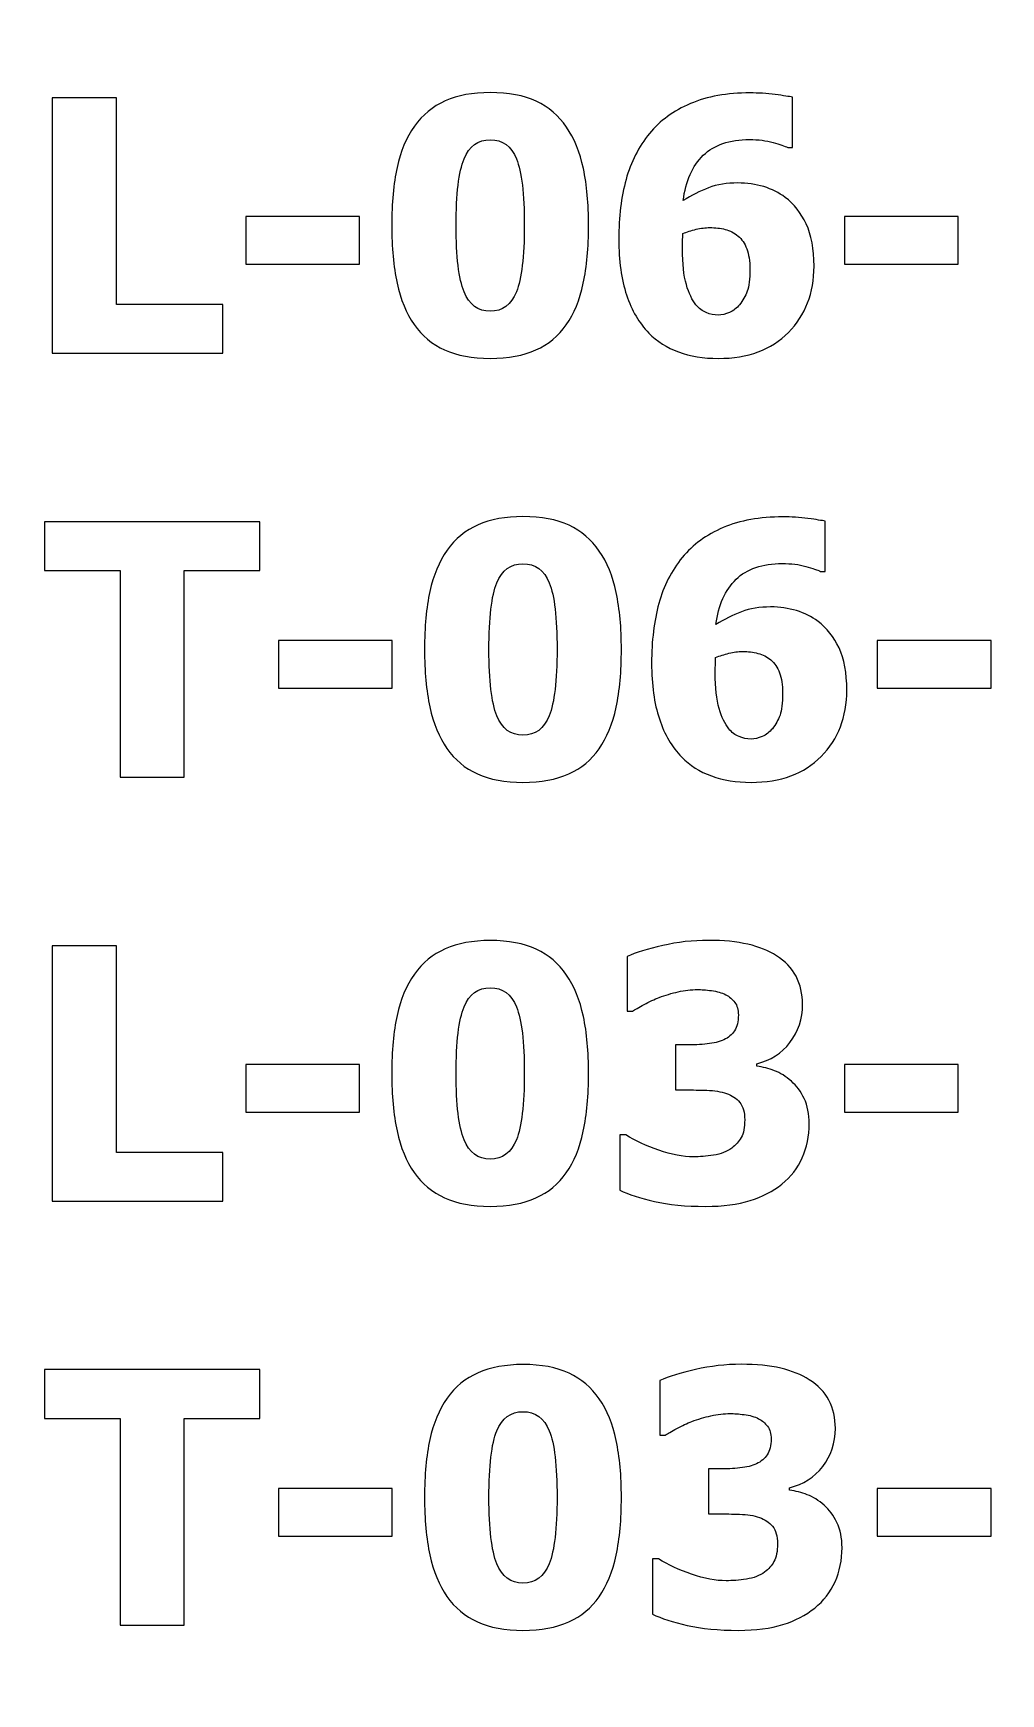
# Model space of a CAD drawing. Header units: centimetres. Extents: x -14.3 to 14.3, y -10 to 9.9.
# Drawn here: x -13.683 to -12.906, y -7.571 to -6.237 of the extents above; entities that cross this region are included whole.
import ezdxf

# ---------------------------------------------------------------- set-up
doc = ezdxf.new("R2010")
doc.units = ezdxf.units.CM
doc.header["$MEASUREMENT"] = 0
doc.layers.add('Layer 1', color=7, linetype='Continuous')

msp = doc.modelspace()

# ---------------------------------------------------------------- linework, layer by layer
at = {"layer": 'Layer 1', "color": 250, "lineweight": 70}
for points in [[(-14.3, -9), (-14.3, -9), (-14.3, 8.9), (-14.3, 8.9), (-14.3, 8.9), (-14.3, 9.45219), (-13.85219, 9.9), (-13.3, 9.9), (-13.3, 9.9), (-13.3, 9.9), (13.3, 9.9), (13.3, 9.9), (13.3, 9.9), (13.85219, 9.9), (14.3, 9.45219), (14.3, 8.9), (14.3, 8.9), (14.3, 8.9), (14.3, -9), (14.3, -9), (14.3, -9), (14.3, -9.55219), (13.85219, -10), (13.3, -10), (13.3, -10), (13.3, -10), (-13.3, -10), (-13.3, -10), (-13.3, -10), (-13.85219, -10), (-14.3, -9.55219), (-14.3, -9)], [(-4.3, -10), (-4.3, -10), (-4.3, -6), (-4.3, -6), (-4.3, -6), (-4.3, -5.44781), (-4.74781, -5), (-5.3, -5), (-5.3, -5), (-5.3, -5), (-14.3, -5), (-14.3, -5), (-14.3, -5), (-14.3, -5), (-14.3, -6), (-14.3, -6), (-14.3, -6), (-14.3, -6), (-14.3, -9), (-14.3, -9), (-14.3, -9), (-14.3, -9.55219), (-13.85219, -10), (-13.3, -10), (-13.3, -10), (-13.3, -10), (-5.3, -10), (-5.3, -10), (-5.3, -10), (-5.3, -10), (-4.3, -10), (-4.3, -10)]]:
    msp.add_open_spline(points, degree=3, knots=[0, 0, 0, 0, 0.125, 0.125, 0.125, 0.125, 0.25, 0.25, 0.25, 0.25, 0.375, 0.375, 0.375, 0.375, 0.5, 0.5, 0.5, 0.5, 0.625, 0.625, 0.625, 0.625, 0.75, 0.75, 0.75, 0.75, 0.875, 0.875, 0.875, 0.875, 1, 1, 1, 1], dxfattribs=at)
at = {"layer": 'Layer 1', "color": 250}
for points, knots in [([(-13.53086, -6.49413), (-13.53086, -6.49413), (-13.66788, -6.49413), (-13.66788, -6.49413), (-13.66788, -6.49413), (-13.66788, -6.49413), (-13.66788, -6.28896), (-13.66788, -6.28896), (-13.66788, -6.28896), (-13.66788, -6.28896), (-13.61632, -6.28896), (-13.61632, -6.28896), (-13.61632, -6.28896), (-13.61632, -6.28896), (-13.61632, -6.455), (-13.61632, -6.455), (-13.61632, -6.455), (-13.61632, -6.455), (-13.53086, -6.455), (-13.53086, -6.455), (-13.53086, -6.455), (-13.53086, -6.455), (-13.53086, -6.49413), (-13.53086, -6.49413)], [0, 0, 0, 0, 0.1666667, 0.1666667, 0.1666667, 0.1666667, 0.3333333, 0.3333333, 0.3333333, 0.3333333, 0.5, 0.5, 0.5, 0.5, 0.6666667, 0.6666667, 0.6666667, 0.6666667, 0.8333333, 0.8333333, 0.8333333, 0.8333333, 1, 1, 1, 1]), ([(-13.23698, -6.3915), (-13.23698, -6.40923), (-13.23839, -6.42475), (-13.24126, -6.43806), (-13.24126, -6.43806), (-13.24408, -6.45137), (-13.24865, -6.46247), (-13.2549, -6.47141), (-13.2549, -6.47141), (-13.26111, -6.4803), (-13.26925, -6.48703), (-13.27927, -6.49159), (-13.27927, -6.49159), (-13.28929, -6.49615), (-13.30156, -6.49841), (-13.31605, -6.49841), (-13.31605, -6.49841), (-13.33049, -6.49841), (-13.34267, -6.49615), (-13.35269, -6.49159), (-13.35269, -6.49159), (-13.36271, -6.48703), (-13.37089, -6.48021), (-13.3772, -6.47113), (-13.3772, -6.47113), (-13.38345, -6.46215), (-13.38802, -6.45104), (-13.39084, -6.43783), (-13.39084, -6.43783), (-13.39371, -6.42466), (-13.39512, -6.40923), (-13.39512, -6.39159), (-13.39512, -6.39159), (-13.39512, -6.37343), (-13.39371, -6.35791), (-13.39093, -6.34502), (-13.39093, -6.34502), (-13.38811, -6.33218), (-13.38345, -6.32108), (-13.37692, -6.31182), (-13.37692, -6.31182), (-13.37052, -6.30274), (-13.36224, -6.29596), (-13.35213, -6.2915), (-13.35213, -6.2915), (-13.34206, -6.28703), (-13.33002, -6.28482), (-13.31605, -6.28482), (-13.31605, -6.28482), (-13.30128, -6.28482), (-13.28896, -6.28712), (-13.27908, -6.29178), (-13.27908, -6.29178), (-13.2692, -6.29643), (-13.26106, -6.30335), (-13.25476, -6.31252), (-13.25476, -6.31252), (-13.24851, -6.32151), (-13.24399, -6.33265), (-13.24117, -6.34587), (-13.24117, -6.34587), (-13.23839, -6.35909), (-13.23698, -6.37428), (-13.23698, -6.3915)], [0, 0, 0, 0, 0.0625, 0.0625, 0.0625, 0.0625, 0.125, 0.125, 0.125, 0.125, 0.1875, 0.1875, 0.1875, 0.1875, 0.25, 0.25, 0.25, 0.25, 0.3125, 0.3125, 0.3125, 0.3125, 0.375, 0.375, 0.375, 0.375, 0.4375, 0.4375, 0.4375, 0.4375, 0.5, 0.5, 0.5, 0.5, 0.5625, 0.5625, 0.5625, 0.5625, 0.625, 0.625, 0.625, 0.625, 0.6875, 0.6875, 0.6875, 0.6875, 0.75, 0.75, 0.75, 0.75, 0.8125, 0.8125, 0.8125, 0.8125, 0.875, 0.875, 0.875, 0.875, 0.9375, 0.9375, 0.9375, 0.9375, 1, 1, 1, 1]), ([(-13.05589, -6.42428), (-13.05589, -6.44587), (-13.06276, -6.4636), (-13.07645, -6.47753), (-13.07645, -6.47753), (-13.09013, -6.49145), (-13.1089, -6.49841), (-13.1328, -6.49841), (-13.1328, -6.49841), (-13.14474, -6.49841), (-13.15537, -6.49667), (-13.16473, -6.49324), (-13.16473, -6.49324), (-13.17414, -6.4898), (-13.18209, -6.48472), (-13.18858, -6.478), (-13.18858, -6.478), (-13.19639, -6.47009), (-13.20236, -6.45993), (-13.2065, -6.44742), (-13.2065, -6.44742), (-13.21064, -6.43491), (-13.21271, -6.42), (-13.21271, -6.40264), (-13.21271, -6.40264), (-13.21271, -6.38463), (-13.21078, -6.36864), (-13.20692, -6.35467), (-13.20692, -6.35467), (-13.20307, -6.34074), (-13.19677, -6.32837), (-13.18806, -6.3176), (-13.18806, -6.3176), (-13.17969, -6.30744), (-13.16873, -6.29945), (-13.15523, -6.29371), (-13.15523, -6.29371), (-13.14173, -6.28797), (-13.12574, -6.2851), (-13.1073, -6.2851), (-13.1073, -6.2851), (-13.10058, -6.2851), (-13.09385, -6.28552), (-13.08708, -6.28642), (-13.08708, -6.28642), (-13.08035, -6.28726), (-13.07574, -6.28802), (-13.07325, -6.28853), (-13.07325, -6.28853), (-13.07325, -6.28853), (-13.07325, -6.32894), (-13.07325, -6.32894), (-13.07325, -6.32894), (-13.07325, -6.32894), (-13.07696, -6.32894), (-13.07696, -6.32894), (-13.07696, -6.32894), (-13.07936, -6.32776), (-13.08331, -6.3264), (-13.08882, -6.32485), (-13.08882, -6.32485), (-13.09432, -6.32334), (-13.10062, -6.32259), (-13.10768, -6.32259), (-13.10768, -6.32259), (-13.12376, -6.32259), (-13.13618, -6.32682), (-13.14488, -6.33524), (-13.14488, -6.33524), (-13.15363, -6.34371), (-13.15899, -6.35584), (-13.16102, -6.37165), (-13.16102, -6.37165), (-13.15434, -6.36732), (-13.14752, -6.36389), (-13.14056, -6.3613), (-13.14056, -6.3613), (-13.13364, -6.35871), (-13.12579, -6.35744), (-13.11708, -6.35744), (-13.11708, -6.35744), (-13.1097, -6.35744), (-13.10283, -6.35843), (-13.09634, -6.3604), (-13.09634, -6.3604), (-13.08985, -6.36238), (-13.08411, -6.36525), (-13.07903, -6.36901), (-13.07903, -6.36901), (-13.07198, -6.37442), (-13.06633, -6.38157), (-13.06215, -6.39037), (-13.06215, -6.39037), (-13.05796, -6.39921), (-13.05589, -6.4105), (-13.05589, -6.42428)], [0, 0, 0, 0, 0.0416667, 0.0416667, 0.0416667, 0.0416667, 0.0833333, 0.0833333, 0.0833333, 0.0833333, 0.125, 0.125, 0.125, 0.125, 0.1666667, 0.1666667, 0.1666667, 0.1666667, 0.2083333, 0.2083333, 0.2083333, 0.2083333, 0.25, 0.25, 0.25, 0.25, 0.2916667, 0.2916667, 0.2916667, 0.2916667, 0.3333333, 0.3333333, 0.3333333, 0.3333333, 0.375, 0.375, 0.375, 0.375, 0.4166667, 0.4166667, 0.4166667, 0.4166667, 0.4583333, 0.4583333, 0.4583333, 0.4583333, 0.5, 0.5, 0.5, 0.5, 0.5416667, 0.5416667, 0.5416667, 0.5416667, 0.5833333, 0.5833333, 0.5833333, 0.5833333, 0.625, 0.625, 0.625, 0.625, 0.6666667, 0.6666667, 0.6666667, 0.6666667, 0.7083333, 0.7083333, 0.7083333, 0.7083333, 0.75, 0.75, 0.75, 0.75, 0.7916667, 0.7916667, 0.7916667, 0.7916667, 0.8333333, 0.8333333, 0.8333333, 0.8333333, 0.875, 0.875, 0.875, 0.875, 0.9166667, 0.9166667, 0.9166667, 0.9166667, 0.9583333, 0.9583333, 0.9583333, 0.9583333, 1, 1, 1, 1]), ([(-13.28867, -6.3915), (-13.28867, -6.36614), (-13.29074, -6.34832), (-13.29493, -6.33811), (-13.29493, -6.33811), (-13.29912, -6.32786), (-13.30613, -6.32273), (-13.31605, -6.32273), (-13.31605, -6.32273), (-13.32588, -6.32273), (-13.33289, -6.32786), (-13.33708, -6.33811), (-13.33708, -6.33811), (-13.34131, -6.34832), (-13.34343, -6.36624), (-13.34343, -6.39173), (-13.34343, -6.39173), (-13.34343, -6.41675), (-13.34131, -6.43444), (-13.33708, -6.44488), (-13.33708, -6.44488), (-13.33289, -6.45528), (-13.32588, -6.4605), (-13.31605, -6.4605), (-13.31605, -6.4605), (-13.30622, -6.4605), (-13.29921, -6.45528), (-13.29502, -6.44488), (-13.29502, -6.44488), (-13.29079, -6.43444), (-13.28867, -6.41666), (-13.28867, -6.3915)], [0, 0, 0, 0, 0.125, 0.125, 0.125, 0.125, 0.25, 0.25, 0.25, 0.25, 0.375, 0.375, 0.375, 0.375, 0.5, 0.5, 0.5, 0.5, 0.625, 0.625, 0.625, 0.625, 0.75, 0.75, 0.75, 0.75, 0.875, 0.875, 0.875, 0.875, 1, 1, 1, 1]), ([(-13.42108, -6.42273), (-13.42108, -6.42273), (-13.51242, -6.42273), (-13.51242, -6.42273), (-13.51242, -6.42273), (-13.51242, -6.42273), (-13.51242, -6.38444), (-13.51242, -6.38444), (-13.51242, -6.38444), (-13.51242, -6.38444), (-13.42108, -6.38444), (-13.42108, -6.38444), (-13.42108, -6.38444), (-13.42108, -6.38444), (-13.42108, -6.42273), (-13.42108, -6.42273)], [0, 0, 0, 0, 0.25, 0.25, 0.25, 0.25, 0.5, 0.5, 0.5, 0.5, 0.75, 0.75, 0.75, 0.75, 1, 1, 1, 1]), ([(-12.94004, -6.42273), (-12.94004, -6.42273), (-13.03138, -6.42273), (-13.03138, -6.42273), (-13.03138, -6.42273), (-13.03138, -6.42273), (-13.03138, -6.38444), (-13.03138, -6.38444), (-13.03138, -6.38444), (-13.03138, -6.38444), (-12.94004, -6.38444), (-12.94004, -6.38444), (-12.94004, -6.38444), (-12.94004, -6.38444), (-12.94004, -6.42273), (-12.94004, -6.42273)], [0, 0, 0, 0, 0.25, 0.25, 0.25, 0.25, 0.5, 0.5, 0.5, 0.5, 0.75, 0.75, 0.75, 0.75, 1, 1, 1, 1]), ([(-13.11572, -6.45528), (-13.11304, -6.45199), (-13.11102, -6.44836), (-13.10956, -6.44446), (-13.10956, -6.44446), (-13.10815, -6.44056), (-13.10744, -6.43468), (-13.10744, -6.42677), (-13.10744, -6.42677), (-13.10744, -6.42014), (-13.10829, -6.41469), (-13.10994, -6.41036), (-13.10994, -6.41036), (-13.11158, -6.40603), (-13.11393, -6.4026), (-13.11694, -6.40006), (-13.11694, -6.40006), (-13.12, -6.39747), (-13.12343, -6.39568), (-13.12729, -6.39474), (-13.12729, -6.39474), (-13.13115, -6.39375), (-13.13524, -6.39328), (-13.13952, -6.39328), (-13.13952, -6.39328), (-13.14314, -6.39328), (-13.14681, -6.39375), (-13.15062, -6.39465), (-13.15062, -6.39465), (-13.15443, -6.39559), (-13.15801, -6.39672), (-13.1613, -6.39813), (-13.1613, -6.39813), (-13.1613, -6.39902), (-13.16135, -6.40053), (-13.16144, -6.40264), (-13.16144, -6.40264), (-13.16153, -6.40476), (-13.16158, -6.40744), (-13.16158, -6.41064), (-13.16158, -6.41064), (-13.16158, -6.4224), (-13.16055, -6.43185), (-13.15848, -6.43905), (-13.15848, -6.43905), (-13.15641, -6.4462), (-13.15382, -6.45161), (-13.15072, -6.45528), (-13.15072, -6.45528), (-13.14832, -6.45824), (-13.14559, -6.46036), (-13.14248, -6.46163), (-13.14248, -6.46163), (-13.13943, -6.4629), (-13.13618, -6.46356), (-13.1328, -6.46356), (-13.1328, -6.46356), (-13.13002, -6.46356), (-13.12706, -6.46285), (-13.12386, -6.46149), (-13.12386, -6.46149), (-13.12061, -6.46012), (-13.11793, -6.45805), (-13.11572, -6.45528)], [0, 0, 0, 0, 0.0625, 0.0625, 0.0625, 0.0625, 0.125, 0.125, 0.125, 0.125, 0.1875, 0.1875, 0.1875, 0.1875, 0.25, 0.25, 0.25, 0.25, 0.3125, 0.3125, 0.3125, 0.3125, 0.375, 0.375, 0.375, 0.375, 0.4375, 0.4375, 0.4375, 0.4375, 0.5, 0.5, 0.5, 0.5, 0.5625, 0.5625, 0.5625, 0.5625, 0.625, 0.625, 0.625, 0.625, 0.6875, 0.6875, 0.6875, 0.6875, 0.75, 0.75, 0.75, 0.75, 0.8125, 0.8125, 0.8125, 0.8125, 0.875, 0.875, 0.875, 0.875, 0.9375, 0.9375, 0.9375, 0.9375, 1, 1, 1, 1]), ([(-13.61341, -6.83477), (-13.61341, -6.83477), (-13.61341, -6.66873), (-13.61341, -6.66873), (-13.61341, -6.66873), (-13.61341, -6.66873), (-13.67404, -6.66873), (-13.67404, -6.66873), (-13.67404, -6.66873), (-13.67404, -6.66873), (-13.67404, -6.6296), (-13.67404, -6.6296), (-13.67404, -6.6296), (-13.67404, -6.6296), (-13.50123, -6.6296), (-13.50123, -6.6296), (-13.50123, -6.6296), (-13.50123, -6.6296), (-13.50123, -6.66873), (-13.50123, -6.66873), (-13.50123, -6.66873), (-13.50123, -6.66873), (-13.56186, -6.66873), (-13.56186, -6.66873), (-13.56186, -6.66873), (-13.56186, -6.66873), (-13.56186, -6.83477), (-13.56186, -6.83477), (-13.56186, -6.83477), (-13.56186, -6.83477), (-13.61341, -6.83477), (-13.61341, -6.83477)], [0, 0, 0, 0, 0.125, 0.125, 0.125, 0.125, 0.25, 0.25, 0.25, 0.25, 0.375, 0.375, 0.375, 0.375, 0.5, 0.5, 0.5, 0.5, 0.625, 0.625, 0.625, 0.625, 0.75, 0.75, 0.75, 0.75, 0.875, 0.875, 0.875, 0.875, 1, 1, 1, 1]), ([(-13.21064, -6.73214), (-13.21064, -6.74987), (-13.21205, -6.76539), (-13.21492, -6.7787), (-13.21492, -6.7787), (-13.21774, -6.79201), (-13.22231, -6.80311), (-13.22856, -6.81205), (-13.22856, -6.81205), (-13.23477, -6.82094), (-13.24291, -6.82767), (-13.25293, -6.83223), (-13.25293, -6.83223), (-13.26295, -6.83679), (-13.27522, -6.83905), (-13.28971, -6.83905), (-13.28971, -6.83905), (-13.30415, -6.83905), (-13.31633, -6.83679), (-13.32635, -6.83223), (-13.32635, -6.83223), (-13.33637, -6.82767), (-13.34455, -6.82085), (-13.35086, -6.81177), (-13.35086, -6.81177), (-13.35711, -6.80279), (-13.36168, -6.79168), (-13.3645, -6.77847), (-13.3645, -6.77847), (-13.36737, -6.7653), (-13.36878, -6.74987), (-13.36878, -6.73223), (-13.36878, -6.73223), (-13.36878, -6.71407), (-13.36737, -6.69855), (-13.36459, -6.68566), (-13.36459, -6.68566), (-13.36177, -6.67282), (-13.35711, -6.66172), (-13.35058, -6.65246), (-13.35058, -6.65246), (-13.34418, -6.64338), (-13.3359, -6.6366), (-13.32579, -6.63214), (-13.32579, -6.63214), (-13.31572, -6.62767), (-13.30368, -6.62546), (-13.28971, -6.62546), (-13.28971, -6.62546), (-13.27494, -6.62546), (-13.26262, -6.62776), (-13.25274, -6.63242), (-13.25274, -6.63242), (-13.24286, -6.63707), (-13.23472, -6.64399), (-13.22842, -6.65316), (-13.22842, -6.65316), (-13.22217, -6.66215), (-13.21765, -6.67329), (-13.21483, -6.68651), (-13.21483, -6.68651), (-13.21205, -6.69973), (-13.21064, -6.71492), (-13.21064, -6.73214)], [0, 0, 0, 0, 0.0625, 0.0625, 0.0625, 0.0625, 0.125, 0.125, 0.125, 0.125, 0.1875, 0.1875, 0.1875, 0.1875, 0.25, 0.25, 0.25, 0.25, 0.3125, 0.3125, 0.3125, 0.3125, 0.375, 0.375, 0.375, 0.375, 0.4375, 0.4375, 0.4375, 0.4375, 0.5, 0.5, 0.5, 0.5, 0.5625, 0.5625, 0.5625, 0.5625, 0.625, 0.625, 0.625, 0.625, 0.6875, 0.6875, 0.6875, 0.6875, 0.75, 0.75, 0.75, 0.75, 0.8125, 0.8125, 0.8125, 0.8125, 0.875, 0.875, 0.875, 0.875, 0.9375, 0.9375, 0.9375, 0.9375, 1, 1, 1, 1]), ([(-13.02955, -6.76492), (-13.02955, -6.78651), (-13.03642, -6.80424), (-13.05011, -6.81817), (-13.05011, -6.81817), (-13.06379, -6.83209), (-13.08256, -6.83905), (-13.10646, -6.83905), (-13.10646, -6.83905), (-13.1184, -6.83905), (-13.12903, -6.83731), (-13.13839, -6.83388), (-13.13839, -6.83388), (-13.1478, -6.83044), (-13.15575, -6.82536), (-13.16224, -6.81864), (-13.16224, -6.81864), (-13.17005, -6.81073), (-13.17602, -6.80057), (-13.18016, -6.78806), (-13.18016, -6.78806), (-13.1843, -6.77555), (-13.18637, -6.76064), (-13.18637, -6.74328), (-13.18637, -6.74328), (-13.18637, -6.72527), (-13.18444, -6.70928), (-13.18058, -6.69531), (-13.18058, -6.69531), (-13.17673, -6.68138), (-13.17043, -6.66901), (-13.16172, -6.65824), (-13.16172, -6.65824), (-13.15335, -6.64808), (-13.14239, -6.64009), (-13.12889, -6.63435), (-13.12889, -6.63435), (-13.11539, -6.62861), (-13.0994, -6.62574), (-13.08096, -6.62574), (-13.08096, -6.62574), (-13.07424, -6.62574), (-13.06751, -6.62616), (-13.06074, -6.62706), (-13.06074, -6.62706), (-13.05401, -6.6279), (-13.0494, -6.62866), (-13.04691, -6.62917), (-13.04691, -6.62917), (-13.04691, -6.62917), (-13.04691, -6.66958), (-13.04691, -6.66958), (-13.04691, -6.66958), (-13.04691, -6.66958), (-13.05062, -6.66958), (-13.05062, -6.66958), (-13.05062, -6.66958), (-13.05302, -6.6684), (-13.05697, -6.66704), (-13.06248, -6.66549), (-13.06248, -6.66549), (-13.06798, -6.66398), (-13.07428, -6.66323), (-13.08134, -6.66323), (-13.08134, -6.66323), (-13.09742, -6.66323), (-13.10984, -6.66746), (-13.11854, -6.67588), (-13.11854, -6.67588), (-13.12729, -6.68435), (-13.13265, -6.69648), (-13.13468, -6.71229), (-13.13468, -6.71229), (-13.128, -6.70796), (-13.12118, -6.70453), (-13.11422, -6.70194), (-13.11422, -6.70194), (-13.1073, -6.69935), (-13.09945, -6.69808), (-13.09074, -6.69808), (-13.09074, -6.69808), (-13.08336, -6.69808), (-13.07649, -6.69907), (-13.07, -6.70104), (-13.07, -6.70104), (-13.06351, -6.70302), (-13.05777, -6.70589), (-13.05269, -6.70965), (-13.05269, -6.70965), (-13.04564, -6.71506), (-13.03999, -6.72221), (-13.03581, -6.73101), (-13.03581, -6.73101), (-13.03162, -6.73985), (-13.02955, -6.75114), (-13.02955, -6.76492)], [0, 0, 0, 0, 0.0416667, 0.0416667, 0.0416667, 0.0416667, 0.0833333, 0.0833333, 0.0833333, 0.0833333, 0.125, 0.125, 0.125, 0.125, 0.1666667, 0.1666667, 0.1666667, 0.1666667, 0.2083333, 0.2083333, 0.2083333, 0.2083333, 0.25, 0.25, 0.25, 0.25, 0.2916667, 0.2916667, 0.2916667, 0.2916667, 0.3333333, 0.3333333, 0.3333333, 0.3333333, 0.375, 0.375, 0.375, 0.375, 0.4166667, 0.4166667, 0.4166667, 0.4166667, 0.4583333, 0.4583333, 0.4583333, 0.4583333, 0.5, 0.5, 0.5, 0.5, 0.5416667, 0.5416667, 0.5416667, 0.5416667, 0.5833333, 0.5833333, 0.5833333, 0.5833333, 0.625, 0.625, 0.625, 0.625, 0.6666667, 0.6666667, 0.6666667, 0.6666667, 0.7083333, 0.7083333, 0.7083333, 0.7083333, 0.75, 0.75, 0.75, 0.75, 0.7916667, 0.7916667, 0.7916667, 0.7916667, 0.8333333, 0.8333333, 0.8333333, 0.8333333, 0.875, 0.875, 0.875, 0.875, 0.9166667, 0.9166667, 0.9166667, 0.9166667, 0.9583333, 0.9583333, 0.9583333, 0.9583333, 1, 1, 1, 1]), ([(-13.26233, -6.73214), (-13.26233, -6.70678), (-13.2644, -6.68896), (-13.26859, -6.67875), (-13.26859, -6.67875), (-13.27278, -6.6685), (-13.27979, -6.66337), (-13.28971, -6.66337), (-13.28971, -6.66337), (-13.29954, -6.66337), (-13.30655, -6.6685), (-13.31074, -6.67875), (-13.31074, -6.67875), (-13.31497, -6.68896), (-13.31709, -6.70688), (-13.31709, -6.73237), (-13.31709, -6.73237), (-13.31709, -6.75739), (-13.31497, -6.77508), (-13.31074, -6.78552), (-13.31074, -6.78552), (-13.30655, -6.79592), (-13.29954, -6.80114), (-13.28971, -6.80114), (-13.28971, -6.80114), (-13.27988, -6.80114), (-13.27287, -6.79592), (-13.26868, -6.78552), (-13.26868, -6.78552), (-13.26445, -6.77508), (-13.26233, -6.7573), (-13.26233, -6.73214)], [0, 0, 0, 0, 0.125, 0.125, 0.125, 0.125, 0.25, 0.25, 0.25, 0.25, 0.375, 0.375, 0.375, 0.375, 0.5, 0.5, 0.5, 0.5, 0.625, 0.625, 0.625, 0.625, 0.75, 0.75, 0.75, 0.75, 0.875, 0.875, 0.875, 0.875, 1, 1, 1, 1]), ([(-13.39474, -6.76337), (-13.39474, -6.76337), (-13.48608, -6.76337), (-13.48608, -6.76337), (-13.48608, -6.76337), (-13.48608, -6.76337), (-13.48608, -6.72508), (-13.48608, -6.72508), (-13.48608, -6.72508), (-13.48608, -6.72508), (-13.39474, -6.72508), (-13.39474, -6.72508), (-13.39474, -6.72508), (-13.39474, -6.72508), (-13.39474, -6.76337), (-13.39474, -6.76337)], [0, 0, 0, 0, 0.25, 0.25, 0.25, 0.25, 0.5, 0.5, 0.5, 0.5, 0.75, 0.75, 0.75, 0.75, 1, 1, 1, 1]), ([(-13.08938, -6.79592), (-13.0867, -6.79263), (-13.08468, -6.789), (-13.08322, -6.7851), (-13.08322, -6.7851), (-13.08181, -6.7812), (-13.0811, -6.77532), (-13.0811, -6.76741), (-13.0811, -6.76741), (-13.0811, -6.76078), (-13.08195, -6.75533), (-13.0836, -6.751), (-13.0836, -6.751), (-13.08524, -6.74667), (-13.08759, -6.74324), (-13.0906, -6.7407), (-13.0906, -6.7407), (-13.09366, -6.73811), (-13.09709, -6.73632), (-13.10095, -6.73538), (-13.10095, -6.73538), (-13.10481, -6.73439), (-13.1089, -6.73392), (-13.11318, -6.73392), (-13.11318, -6.73392), (-13.1168, -6.73392), (-13.12047, -6.73439), (-13.12428, -6.73529), (-13.12428, -6.73529), (-13.12809, -6.73623), (-13.13167, -6.73736), (-13.13496, -6.73877), (-13.13496, -6.73877), (-13.13496, -6.73966), (-13.13501, -6.74117), (-13.1351, -6.74328), (-13.1351, -6.74328), (-13.13519, -6.7454), (-13.13524, -6.74808), (-13.13524, -6.75128), (-13.13524, -6.75128), (-13.13524, -6.76304), (-13.13421, -6.77249), (-13.13214, -6.77969), (-13.13214, -6.77969), (-13.13007, -6.78684), (-13.12748, -6.79225), (-13.12438, -6.79592), (-13.12438, -6.79592), (-13.12198, -6.79888), (-13.11925, -6.801), (-13.11614, -6.80227), (-13.11614, -6.80227), (-13.11309, -6.80354), (-13.10984, -6.8042), (-13.10646, -6.8042), (-13.10646, -6.8042), (-13.10368, -6.8042), (-13.10072, -6.80349), (-13.09752, -6.80213), (-13.09752, -6.80213), (-13.09427, -6.80076), (-13.09159, -6.79869), (-13.08938, -6.79592)], [0, 0, 0, 0, 0.0625, 0.0625, 0.0625, 0.0625, 0.125, 0.125, 0.125, 0.125, 0.1875, 0.1875, 0.1875, 0.1875, 0.25, 0.25, 0.25, 0.25, 0.3125, 0.3125, 0.3125, 0.3125, 0.375, 0.375, 0.375, 0.375, 0.4375, 0.4375, 0.4375, 0.4375, 0.5, 0.5, 0.5, 0.5, 0.5625, 0.5625, 0.5625, 0.5625, 0.625, 0.625, 0.625, 0.625, 0.6875, 0.6875, 0.6875, 0.6875, 0.75, 0.75, 0.75, 0.75, 0.8125, 0.8125, 0.8125, 0.8125, 0.875, 0.875, 0.875, 0.875, 0.9375, 0.9375, 0.9375, 0.9375, 1, 1, 1, 1]), ([(-12.9137, -6.76337), (-12.9137, -6.76337), (-13.00504, -6.76337), (-13.00504, -6.76337), (-13.00504, -6.76337), (-13.00504, -6.76337), (-13.00504, -6.72508), (-13.00504, -6.72508), (-13.00504, -6.72508), (-13.00504, -6.72508), (-12.9137, -6.72508), (-12.9137, -6.72508), (-12.9137, -6.72508), (-12.9137, -6.72508), (-12.9137, -6.76337), (-12.9137, -6.76337)], [0, 0, 0, 0, 0.25, 0.25, 0.25, 0.25, 0.5, 0.5, 0.5, 0.5, 0.75, 0.75, 0.75, 0.75, 1, 1, 1, 1]), ([(-13.53086, -7.17541), (-13.53086, -7.17541), (-13.66788, -7.17541), (-13.66788, -7.17541), (-13.66788, -7.17541), (-13.66788, -7.17541), (-13.66788, -6.97024), (-13.66788, -6.97024), (-13.66788, -6.97024), (-13.66788, -6.97024), (-13.61632, -6.97024), (-13.61632, -6.97024), (-13.61632, -6.97024), (-13.61632, -6.97024), (-13.61632, -7.13628), (-13.61632, -7.13628), (-13.61632, -7.13628), (-13.61632, -7.13628), (-13.53086, -7.13628), (-13.53086, -7.13628), (-13.53086, -7.13628), (-13.53086, -7.13628), (-13.53086, -7.17541), (-13.53086, -7.17541)], [0, 0, 0, 0, 0.1666667, 0.1666667, 0.1666667, 0.1666667, 0.3333333, 0.3333333, 0.3333333, 0.3333333, 0.5, 0.5, 0.5, 0.5, 0.6666667, 0.6666667, 0.6666667, 0.6666667, 0.8333333, 0.8333333, 0.8333333, 0.8333333, 1, 1, 1, 1]), ([(-13.23698, -7.07278), (-13.23698, -7.09051), (-13.23839, -7.10603), (-13.24126, -7.11934), (-13.24126, -7.11934), (-13.24408, -7.13265), (-13.24865, -7.14375), (-13.2549, -7.15269), (-13.2549, -7.15269), (-13.26111, -7.16158), (-13.26925, -7.16831), (-13.27927, -7.17287), (-13.27927, -7.17287), (-13.28929, -7.17743), (-13.30156, -7.17969), (-13.31605, -7.17969), (-13.31605, -7.17969), (-13.33049, -7.17969), (-13.34267, -7.17743), (-13.35269, -7.17287), (-13.35269, -7.17287), (-13.36271, -7.16831), (-13.37089, -7.16149), (-13.3772, -7.15241), (-13.3772, -7.15241), (-13.38345, -7.14343), (-13.38802, -7.13232), (-13.39084, -7.11911), (-13.39084, -7.11911), (-13.39371, -7.10594), (-13.39512, -7.09051), (-13.39512, -7.07287), (-13.39512, -7.07287), (-13.39512, -7.05471), (-13.39371, -7.03919), (-13.39093, -7.0263), (-13.39093, -7.0263), (-13.38811, -7.01346), (-13.38345, -7.00236), (-13.37692, -6.9931), (-13.37692, -6.9931), (-13.37052, -6.98402), (-13.36224, -6.97724), (-13.35213, -6.97278), (-13.35213, -6.97278), (-13.34206, -6.96831), (-13.33002, -6.9661), (-13.31605, -6.9661), (-13.31605, -6.9661), (-13.30128, -6.9661), (-13.28896, -6.9684), (-13.27908, -6.97306), (-13.27908, -6.97306), (-13.2692, -6.97771), (-13.26106, -6.98463), (-13.25476, -6.9938), (-13.25476, -6.9938), (-13.24851, -7.00279), (-13.24399, -7.01393), (-13.24117, -7.02715), (-13.24117, -7.02715), (-13.23839, -7.04037), (-13.23698, -7.05556), (-13.23698, -7.07278)], [0, 0, 0, 0, 0.0625, 0.0625, 0.0625, 0.0625, 0.125, 0.125, 0.125, 0.125, 0.1875, 0.1875, 0.1875, 0.1875, 0.25, 0.25, 0.25, 0.25, 0.3125, 0.3125, 0.3125, 0.3125, 0.375, 0.375, 0.375, 0.375, 0.4375, 0.4375, 0.4375, 0.4375, 0.5, 0.5, 0.5, 0.5, 0.5625, 0.5625, 0.5625, 0.5625, 0.625, 0.625, 0.625, 0.625, 0.6875, 0.6875, 0.6875, 0.6875, 0.75, 0.75, 0.75, 0.75, 0.8125, 0.8125, 0.8125, 0.8125, 0.875, 0.875, 0.875, 0.875, 0.9375, 0.9375, 0.9375, 0.9375, 1, 1, 1, 1]), ([(-13.05975, -7.11327), (-13.05975, -7.12329), (-13.06163, -7.13242), (-13.06534, -7.1407), (-13.06534, -7.1407), (-13.06906, -7.14898), (-13.07447, -7.15598), (-13.08167, -7.16177), (-13.08167, -7.16177), (-13.08891, -7.16755), (-13.09742, -7.17198), (-13.10721, -7.17508), (-13.10721, -7.17508), (-13.11699, -7.17814), (-13.12894, -7.17969), (-13.14296, -7.17969), (-13.14296, -7.17969), (-13.15895, -7.17969), (-13.17268, -7.17837), (-13.18411, -7.17569), (-13.18411, -7.17569), (-13.19554, -7.17301), (-13.20486, -7.17005), (-13.212, -7.16676), (-13.212, -7.16676), (-13.212, -7.16676), (-13.212, -7.12221), (-13.212, -7.12221), (-13.212, -7.12221), (-13.212, -7.12221), (-13.20707, -7.12221), (-13.20707, -7.12221), (-13.20707, -7.12221), (-13.19949, -7.12701), (-13.1907, -7.1311), (-13.18054, -7.13463), (-13.18054, -7.13463), (-13.17038, -7.13811), (-13.16111, -7.13985), (-13.15279, -7.13985), (-13.15279, -7.13985), (-13.1478, -7.13985), (-13.14244, -7.13943), (-13.13661, -7.13853), (-13.13661, -7.13853), (-13.13077, -7.13769), (-13.12588, -7.13576), (-13.12193, -7.13284), (-13.12193, -7.13284), (-13.11878, -7.13054), (-13.11629, -7.12771), (-13.1144, -7.12438), (-13.1144, -7.12438), (-13.11252, -7.12099), (-13.11158, -7.11624), (-13.11158, -7.11008), (-13.11158, -7.11008), (-13.11158, -7.10406), (-13.1129, -7.0994), (-13.11558, -7.09611), (-13.11558, -7.09611), (-13.11826, -7.09286), (-13.12179, -7.09051), (-13.12616, -7.089), (-13.12616, -7.089), (-13.13058, -7.08745), (-13.13585, -7.0866), (-13.14201, -7.08642), (-13.14201, -7.08642), (-13.14818, -7.08623), (-13.15359, -7.08613), (-13.15829, -7.08613), (-13.15829, -7.08613), (-13.15829, -7.08613), (-13.16708, -7.08613), (-13.16708, -7.08613), (-13.16708, -7.08613), (-13.16708, -7.08613), (-13.16708, -7.05001), (-13.16708, -7.05001), (-13.16708, -7.05001), (-13.16708, -7.05001), (-13.15895, -7.05001), (-13.15895, -7.05001), (-13.15895, -7.05001), (-13.15269, -7.05001), (-13.14695, -7.04973), (-13.14173, -7.04916), (-13.14173, -7.04916), (-13.13651, -7.04865), (-13.13204, -7.04752), (-13.12837, -7.04587), (-13.12837, -7.04587), (-13.1247, -7.04413), (-13.12184, -7.04168), (-13.11977, -7.03858), (-13.11977, -7.03858), (-13.1177, -7.03548), (-13.11666, -7.03124), (-13.11666, -7.02588), (-13.11666, -7.02588), (-13.11666, -7.02179), (-13.11765, -7.0184), (-13.11958, -7.01577), (-13.11958, -7.01577), (-13.12151, -7.01318), (-13.12386, -7.01111), (-13.12673, -7.00965), (-13.12673, -7.00965), (-13.13002, -7.00801), (-13.13388, -7.00688), (-13.1383, -7.00636), (-13.1383, -7.00636), (-13.14272, -7.0058), (-13.14648, -7.00551), (-13.14959, -7.00551), (-13.14959, -7.00551), (-13.15462, -7.00551), (-13.15979, -7.00613), (-13.16502, -7.0073), (-13.16502, -7.0073), (-13.17024, -7.00848), (-13.17536, -7.01003), (-13.1803, -7.01186), (-13.1803, -7.01186), (-13.18416, -7.01332), (-13.1882, -7.0152), (-13.19244, -7.01755), (-13.19244, -7.01755), (-13.19667, -7.01991), (-13.19978, -7.02169), (-13.2018, -7.02287), (-13.2018, -7.02287), (-13.2018, -7.02287), (-13.20608, -7.02287), (-13.20608, -7.02287), (-13.20608, -7.02287), (-13.20608, -7.02287), (-13.20608, -6.97889), (-13.20608, -6.97889), (-13.20608, -6.97889), (-13.19902, -6.97588), (-13.18947, -6.97296), (-13.17748, -6.97014), (-13.17748, -6.97014), (-13.16549, -6.96737), (-13.15326, -6.96596), (-13.14074, -6.96596), (-13.14074, -6.96596), (-13.12856, -6.96596), (-13.11798, -6.96699), (-13.10899, -6.96911), (-13.10899, -6.96911), (-13.10006, -6.97122), (-13.09239, -6.97433), (-13.08604, -6.97837), (-13.08604, -6.97837), (-13.07908, -6.98265), (-13.07386, -6.98816), (-13.07033, -6.99484), (-13.07033, -6.99484), (-13.06685, -7.00147), (-13.06511, -7.00899), (-13.06511, -7.01737), (-13.06511, -7.01737), (-13.06511, -7.02903), (-13.0685, -7.03924), (-13.07522, -7.04803), (-13.07522, -7.04803), (-13.082, -7.05678), (-13.09089, -7.06247), (-13.10189, -7.06506), (-13.10189, -7.06506), (-13.10189, -7.06506), (-13.10189, -7.06699), (-13.10189, -7.06699), (-13.10189, -7.06699), (-13.09705, -7.0677), (-13.0923, -7.06897), (-13.08764, -7.07071), (-13.08764, -7.07071), (-13.08303, -7.07245), (-13.07847, -7.07527), (-13.07409, -7.07922), (-13.07409, -7.07922), (-13.06995, -7.08279), (-13.06652, -7.08745), (-13.06379, -7.0931), (-13.06379, -7.0931), (-13.06111, -7.09874), (-13.05975, -7.10547), (-13.05975, -7.11327)], [0, 0, 0, 0, 0.0208333, 0.0208333, 0.0208333, 0.0208333, 0.0416667, 0.0416667, 0.0416667, 0.0416667, 0.0625, 0.0625, 0.0625, 0.0625, 0.0833333, 0.0833333, 0.0833333, 0.0833333, 0.1041667, 0.1041667, 0.1041667, 0.1041667, 0.125, 0.125, 0.125, 0.125, 0.1458333, 0.1458333, 0.1458333, 0.1458333, 0.1666667, 0.1666667, 0.1666667, 0.1666667, 0.1875, 0.1875, 0.1875, 0.1875, 0.2083333, 0.2083333, 0.2083333, 0.2083333, 0.2291667, 0.2291667, 0.2291667, 0.2291667, 0.25, 0.25, 0.25, 0.25, 0.2708333, 0.2708333, 0.2708333, 0.2708333, 0.2916667, 0.2916667, 0.2916667, 0.2916667, 0.3125, 0.3125, 0.3125, 0.3125, 0.3333333, 0.3333333, 0.3333333, 0.3333333, 0.3541667, 0.3541667, 0.3541667, 0.3541667, 0.375, 0.375, 0.375, 0.375, 0.3958333, 0.3958333, 0.3958333, 0.3958333, 0.4166667, 0.4166667, 0.4166667, 0.4166667, 0.4375, 0.4375, 0.4375, 0.4375, 0.4583333, 0.4583333, 0.4583333, 0.4583333, 0.4791667, 0.4791667, 0.4791667, 0.4791667, 0.5, 0.5, 0.5, 0.5, 0.5208333, 0.5208333, 0.5208333, 0.5208333, 0.5416667, 0.5416667, 0.5416667, 0.5416667, 0.5625, 0.5625, 0.5625, 0.5625, 0.5833333, 0.5833333, 0.5833333, 0.5833333, 0.6041667, 0.6041667, 0.6041667, 0.6041667, 0.625, 0.625, 0.625, 0.625, 0.6458333, 0.6458333, 0.6458333, 0.6458333, 0.6666667, 0.6666667, 0.6666667, 0.6666667, 0.6875, 0.6875, 0.6875, 0.6875, 0.7083333, 0.7083333, 0.7083333, 0.7083333, 0.7291667, 0.7291667, 0.7291667, 0.7291667, 0.75, 0.75, 0.75, 0.75, 0.7708333, 0.7708333, 0.7708333, 0.7708333, 0.7916667, 0.7916667, 0.7916667, 0.7916667, 0.8125, 0.8125, 0.8125, 0.8125, 0.8333333, 0.8333333, 0.8333333, 0.8333333, 0.8541667, 0.8541667, 0.8541667, 0.8541667, 0.875, 0.875, 0.875, 0.875, 0.8958333, 0.8958333, 0.8958333, 0.8958333, 0.9166667, 0.9166667, 0.9166667, 0.9166667, 0.9375, 0.9375, 0.9375, 0.9375, 0.9583333, 0.9583333, 0.9583333, 0.9583333, 0.9791667, 0.9791667, 0.9791667, 0.9791667, 1, 1, 1, 1]), ([(-13.28867, -7.07278), (-13.28867, -7.04742), (-13.29074, -7.0296), (-13.29493, -7.01939), (-13.29493, -7.01939), (-13.29912, -7.00914), (-13.30613, -7.00401), (-13.31605, -7.00401), (-13.31605, -7.00401), (-13.32588, -7.00401), (-13.33289, -7.00914), (-13.33708, -7.01939), (-13.33708, -7.01939), (-13.34131, -7.0296), (-13.34343, -7.04752), (-13.34343, -7.07301), (-13.34343, -7.07301), (-13.34343, -7.09803), (-13.34131, -7.11572), (-13.33708, -7.12616), (-13.33708, -7.12616), (-13.33289, -7.13656), (-13.32588, -7.14178), (-13.31605, -7.14178), (-13.31605, -7.14178), (-13.30622, -7.14178), (-13.29921, -7.13656), (-13.29502, -7.12616), (-13.29502, -7.12616), (-13.29079, -7.11572), (-13.28867, -7.09794), (-13.28867, -7.07278)], [0, 0, 0, 0, 0.125, 0.125, 0.125, 0.125, 0.25, 0.25, 0.25, 0.25, 0.375, 0.375, 0.375, 0.375, 0.5, 0.5, 0.5, 0.5, 0.625, 0.625, 0.625, 0.625, 0.75, 0.75, 0.75, 0.75, 0.875, 0.875, 0.875, 0.875, 1, 1, 1, 1]), ([(-13.42108, -7.10401), (-13.42108, -7.10401), (-13.51242, -7.10401), (-13.51242, -7.10401), (-13.51242, -7.10401), (-13.51242, -7.10401), (-13.51242, -7.06572), (-13.51242, -7.06572), (-13.51242, -7.06572), (-13.51242, -7.06572), (-13.42108, -7.06572), (-13.42108, -7.06572), (-13.42108, -7.06572), (-13.42108, -7.06572), (-13.42108, -7.10401), (-13.42108, -7.10401)], [0, 0, 0, 0, 0.25, 0.25, 0.25, 0.25, 0.5, 0.5, 0.5, 0.5, 0.75, 0.75, 0.75, 0.75, 1, 1, 1, 1]), ([(-12.94004, -7.10401), (-12.94004, -7.10401), (-13.03138, -7.10401), (-13.03138, -7.10401), (-13.03138, -7.10401), (-13.03138, -7.10401), (-13.03138, -7.06572), (-13.03138, -7.06572), (-13.03138, -7.06572), (-13.03138, -7.06572), (-12.94004, -7.06572), (-12.94004, -7.06572), (-12.94004, -7.06572), (-12.94004, -7.06572), (-12.94004, -7.10401), (-12.94004, -7.10401)], [0, 0, 0, 0, 0.25, 0.25, 0.25, 0.25, 0.5, 0.5, 0.5, 0.5, 0.75, 0.75, 0.75, 0.75, 1, 1, 1, 1]), ([(-13.61341, -7.51605), (-13.61341, -7.51605), (-13.61341, -7.35001), (-13.61341, -7.35001), (-13.61341, -7.35001), (-13.61341, -7.35001), (-13.67404, -7.35001), (-13.67404, -7.35001), (-13.67404, -7.35001), (-13.67404, -7.35001), (-13.67404, -7.31088), (-13.67404, -7.31088), (-13.67404, -7.31088), (-13.67404, -7.31088), (-13.50123, -7.31088), (-13.50123, -7.31088), (-13.50123, -7.31088), (-13.50123, -7.31088), (-13.50123, -7.35001), (-13.50123, -7.35001), (-13.50123, -7.35001), (-13.50123, -7.35001), (-13.56186, -7.35001), (-13.56186, -7.35001), (-13.56186, -7.35001), (-13.56186, -7.35001), (-13.56186, -7.51605), (-13.56186, -7.51605), (-13.56186, -7.51605), (-13.56186, -7.51605), (-13.61341, -7.51605), (-13.61341, -7.51605)], [0, 0, 0, 0, 0.125, 0.125, 0.125, 0.125, 0.25, 0.25, 0.25, 0.25, 0.375, 0.375, 0.375, 0.375, 0.5, 0.5, 0.5, 0.5, 0.625, 0.625, 0.625, 0.625, 0.75, 0.75, 0.75, 0.75, 0.875, 0.875, 0.875, 0.875, 1, 1, 1, 1]), ([(-13.21064, -7.41342), (-13.21064, -7.43115), (-13.21205, -7.44667), (-13.21492, -7.45998), (-13.21492, -7.45998), (-13.21774, -7.47329), (-13.22231, -7.48439), (-13.22856, -7.49333), (-13.22856, -7.49333), (-13.23477, -7.50222), (-13.24291, -7.50895), (-13.25293, -7.51351), (-13.25293, -7.51351), (-13.26295, -7.51807), (-13.27522, -7.52033), (-13.28971, -7.52033), (-13.28971, -7.52033), (-13.30415, -7.52033), (-13.31633, -7.51807), (-13.32635, -7.51351), (-13.32635, -7.51351), (-13.33637, -7.50895), (-13.34455, -7.50213), (-13.35086, -7.49305), (-13.35086, -7.49305), (-13.35711, -7.48407), (-13.36168, -7.47296), (-13.3645, -7.45975), (-13.3645, -7.45975), (-13.36737, -7.44658), (-13.36878, -7.43115), (-13.36878, -7.41351), (-13.36878, -7.41351), (-13.36878, -7.39535), (-13.36737, -7.37983), (-13.36459, -7.36694), (-13.36459, -7.36694), (-13.36177, -7.3541), (-13.35711, -7.343), (-13.35058, -7.33374), (-13.35058, -7.33374), (-13.34418, -7.32466), (-13.3359, -7.31788), (-13.32579, -7.31342), (-13.32579, -7.31342), (-13.31572, -7.30895), (-13.30368, -7.30674), (-13.28971, -7.30674), (-13.28971, -7.30674), (-13.27494, -7.30674), (-13.26262, -7.30904), (-13.25274, -7.3137), (-13.25274, -7.3137), (-13.24286, -7.31835), (-13.23472, -7.32527), (-13.22842, -7.33444), (-13.22842, -7.33444), (-13.22217, -7.34343), (-13.21765, -7.35457), (-13.21483, -7.36779), (-13.21483, -7.36779), (-13.21205, -7.38101), (-13.21064, -7.3962), (-13.21064, -7.41342)], [0, 0, 0, 0, 0.0625, 0.0625, 0.0625, 0.0625, 0.125, 0.125, 0.125, 0.125, 0.1875, 0.1875, 0.1875, 0.1875, 0.25, 0.25, 0.25, 0.25, 0.3125, 0.3125, 0.3125, 0.3125, 0.375, 0.375, 0.375, 0.375, 0.4375, 0.4375, 0.4375, 0.4375, 0.5, 0.5, 0.5, 0.5, 0.5625, 0.5625, 0.5625, 0.5625, 0.625, 0.625, 0.625, 0.625, 0.6875, 0.6875, 0.6875, 0.6875, 0.75, 0.75, 0.75, 0.75, 0.8125, 0.8125, 0.8125, 0.8125, 0.875, 0.875, 0.875, 0.875, 0.9375, 0.9375, 0.9375, 0.9375, 1, 1, 1, 1]), ([(-13.03341, -7.45391), (-13.03341, -7.46393), (-13.03529, -7.47306), (-13.039, -7.48134), (-13.039, -7.48134), (-13.04272, -7.48962), (-13.04813, -7.49662), (-13.05533, -7.50241), (-13.05533, -7.50241), (-13.06257, -7.50819), (-13.07108, -7.51262), (-13.08087, -7.51572), (-13.08087, -7.51572), (-13.09065, -7.51878), (-13.1026, -7.52033), (-13.11662, -7.52033), (-13.11662, -7.52033), (-13.13261, -7.52033), (-13.14634, -7.51901), (-13.15777, -7.51633), (-13.15777, -7.51633), (-13.1692, -7.51365), (-13.17852, -7.51069), (-13.18566, -7.5074), (-13.18566, -7.5074), (-13.18566, -7.5074), (-13.18566, -7.46285), (-13.18566, -7.46285), (-13.18566, -7.46285), (-13.18566, -7.46285), (-13.18073, -7.46285), (-13.18073, -7.46285), (-13.18073, -7.46285), (-13.17315, -7.46765), (-13.16436, -7.47174), (-13.1542, -7.47527), (-13.1542, -7.47527), (-13.14404, -7.47875), (-13.13477, -7.48049), (-13.12645, -7.48049), (-13.12645, -7.48049), (-13.12146, -7.48049), (-13.1161, -7.48007), (-13.11027, -7.47917), (-13.11027, -7.47917), (-13.10443, -7.47833), (-13.09954, -7.4764), (-13.09559, -7.47348), (-13.09559, -7.47348), (-13.09244, -7.47118), (-13.08995, -7.46835), (-13.08806, -7.46502), (-13.08806, -7.46502), (-13.08618, -7.46163), (-13.08524, -7.45688), (-13.08524, -7.45072), (-13.08524, -7.45072), (-13.08524, -7.4447), (-13.08656, -7.44004), (-13.08924, -7.43675), (-13.08924, -7.43675), (-13.09192, -7.4335), (-13.09545, -7.43115), (-13.09982, -7.42964), (-13.09982, -7.42964), (-13.10424, -7.42809), (-13.10951, -7.42724), (-13.11567, -7.42706), (-13.11567, -7.42706), (-13.12184, -7.42687), (-13.12725, -7.42677), (-13.13195, -7.42677), (-13.13195, -7.42677), (-13.13195, -7.42677), (-13.14074, -7.42677), (-13.14074, -7.42677), (-13.14074, -7.42677), (-13.14074, -7.42677), (-13.14074, -7.39065), (-13.14074, -7.39065), (-13.14074, -7.39065), (-13.14074, -7.39065), (-13.13261, -7.39065), (-13.13261, -7.39065), (-13.13261, -7.39065), (-13.12635, -7.39065), (-13.12061, -7.39037), (-13.11539, -7.3898), (-13.11539, -7.3898), (-13.11017, -7.38929), (-13.1057, -7.38816), (-13.10203, -7.38651), (-13.10203, -7.38651), (-13.09836, -7.38477), (-13.0955, -7.38232), (-13.09343, -7.37922), (-13.09343, -7.37922), (-13.09136, -7.37612), (-13.09032, -7.37188), (-13.09032, -7.36652), (-13.09032, -7.36652), (-13.09032, -7.36243), (-13.09131, -7.35904), (-13.09324, -7.35641), (-13.09324, -7.35641), (-13.09517, -7.35382), (-13.09752, -7.35175), (-13.10039, -7.35029), (-13.10039, -7.35029), (-13.10368, -7.34865), (-13.10754, -7.34752), (-13.11196, -7.347), (-13.11196, -7.347), (-13.11638, -7.34644), (-13.12014, -7.34615), (-13.12325, -7.34615), (-13.12325, -7.34615), (-13.12828, -7.34615), (-13.13345, -7.34677), (-13.13868, -7.34794), (-13.13868, -7.34794), (-13.1439, -7.34912), (-13.14902, -7.35067), (-13.15396, -7.3525), (-13.15396, -7.3525), (-13.15782, -7.35396), (-13.16186, -7.35584), (-13.1661, -7.35819), (-13.1661, -7.35819), (-13.17033, -7.36055), (-13.17344, -7.36233), (-13.17546, -7.36351), (-13.17546, -7.36351), (-13.17546, -7.36351), (-13.17974, -7.36351), (-13.17974, -7.36351), (-13.17974, -7.36351), (-13.17974, -7.36351), (-13.17974, -7.31953), (-13.17974, -7.31953), (-13.17974, -7.31953), (-13.17268, -7.31652), (-13.16313, -7.3136), (-13.15114, -7.31078), (-13.15114, -7.31078), (-13.13915, -7.30801), (-13.12692, -7.3066), (-13.1144, -7.3066), (-13.1144, -7.3066), (-13.10222, -7.3066), (-13.09164, -7.30763), (-13.08265, -7.30975), (-13.08265, -7.30975), (-13.07372, -7.31186), (-13.06605, -7.31497), (-13.0597, -7.31901), (-13.0597, -7.31901), (-13.05274, -7.32329), (-13.04752, -7.3288), (-13.04399, -7.33548), (-13.04399, -7.33548), (-13.04051, -7.34211), (-13.03877, -7.34963), (-13.03877, -7.35801), (-13.03877, -7.35801), (-13.03877, -7.36967), (-13.04216, -7.37988), (-13.04888, -7.38867), (-13.04888, -7.38867), (-13.05566, -7.39742), (-13.06455, -7.40311), (-13.07555, -7.4057), (-13.07555, -7.4057), (-13.07555, -7.4057), (-13.07555, -7.40763), (-13.07555, -7.40763), (-13.07555, -7.40763), (-13.07071, -7.40834), (-13.06596, -7.40961), (-13.0613, -7.41135), (-13.0613, -7.41135), (-13.05669, -7.41309), (-13.05213, -7.41591), (-13.04775, -7.41986), (-13.04775, -7.41986), (-13.04361, -7.42343), (-13.04018, -7.42809), (-13.03745, -7.43374), (-13.03745, -7.43374), (-13.03477, -7.43938), (-13.03341, -7.44611), (-13.03341, -7.45391)], [0, 0, 0, 0, 0.0208333, 0.0208333, 0.0208333, 0.0208333, 0.0416667, 0.0416667, 0.0416667, 0.0416667, 0.0625, 0.0625, 0.0625, 0.0625, 0.0833333, 0.0833333, 0.0833333, 0.0833333, 0.1041667, 0.1041667, 0.1041667, 0.1041667, 0.125, 0.125, 0.125, 0.125, 0.1458333, 0.1458333, 0.1458333, 0.1458333, 0.1666667, 0.1666667, 0.1666667, 0.1666667, 0.1875, 0.1875, 0.1875, 0.1875, 0.2083333, 0.2083333, 0.2083333, 0.2083333, 0.2291667, 0.2291667, 0.2291667, 0.2291667, 0.25, 0.25, 0.25, 0.25, 0.2708333, 0.2708333, 0.2708333, 0.2708333, 0.2916667, 0.2916667, 0.2916667, 0.2916667, 0.3125, 0.3125, 0.3125, 0.3125, 0.3333333, 0.3333333, 0.3333333, 0.3333333, 0.3541667, 0.3541667, 0.3541667, 0.3541667, 0.375, 0.375, 0.375, 0.375, 0.3958333, 0.3958333, 0.3958333, 0.3958333, 0.4166667, 0.4166667, 0.4166667, 0.4166667, 0.4375, 0.4375, 0.4375, 0.4375, 0.4583333, 0.4583333, 0.4583333, 0.4583333, 0.4791667, 0.4791667, 0.4791667, 0.4791667, 0.5, 0.5, 0.5, 0.5, 0.5208333, 0.5208333, 0.5208333, 0.5208333, 0.5416667, 0.5416667, 0.5416667, 0.5416667, 0.5625, 0.5625, 0.5625, 0.5625, 0.5833333, 0.5833333, 0.5833333, 0.5833333, 0.6041667, 0.6041667, 0.6041667, 0.6041667, 0.625, 0.625, 0.625, 0.625, 0.6458333, 0.6458333, 0.6458333, 0.6458333, 0.6666667, 0.6666667, 0.6666667, 0.6666667, 0.6875, 0.6875, 0.6875, 0.6875, 0.7083333, 0.7083333, 0.7083333, 0.7083333, 0.7291667, 0.7291667, 0.7291667, 0.7291667, 0.75, 0.75, 0.75, 0.75, 0.7708333, 0.7708333, 0.7708333, 0.7708333, 0.7916667, 0.7916667, 0.7916667, 0.7916667, 0.8125, 0.8125, 0.8125, 0.8125, 0.8333333, 0.8333333, 0.8333333, 0.8333333, 0.8541667, 0.8541667, 0.8541667, 0.8541667, 0.875, 0.875, 0.875, 0.875, 0.8958333, 0.8958333, 0.8958333, 0.8958333, 0.9166667, 0.9166667, 0.9166667, 0.9166667, 0.9375, 0.9375, 0.9375, 0.9375, 0.9583333, 0.9583333, 0.9583333, 0.9583333, 0.9791667, 0.9791667, 0.9791667, 0.9791667, 1, 1, 1, 1]), ([(-13.26233, -7.41342), (-13.26233, -7.38806), (-13.2644, -7.37024), (-13.26859, -7.36003), (-13.26859, -7.36003), (-13.27278, -7.34978), (-13.27979, -7.34465), (-13.28971, -7.34465), (-13.28971, -7.34465), (-13.29954, -7.34465), (-13.30655, -7.34978), (-13.31074, -7.36003), (-13.31074, -7.36003), (-13.31497, -7.37024), (-13.31709, -7.38816), (-13.31709, -7.41365), (-13.31709, -7.41365), (-13.31709, -7.43867), (-13.31497, -7.45636), (-13.31074, -7.4668), (-13.31074, -7.4668), (-13.30655, -7.4772), (-13.29954, -7.48242), (-13.28971, -7.48242), (-13.28971, -7.48242), (-13.27988, -7.48242), (-13.27287, -7.4772), (-13.26868, -7.4668), (-13.26868, -7.4668), (-13.26445, -7.45636), (-13.26233, -7.43858), (-13.26233, -7.41342)], [0, 0, 0, 0, 0.125, 0.125, 0.125, 0.125, 0.25, 0.25, 0.25, 0.25, 0.375, 0.375, 0.375, 0.375, 0.5, 0.5, 0.5, 0.5, 0.625, 0.625, 0.625, 0.625, 0.75, 0.75, 0.75, 0.75, 0.875, 0.875, 0.875, 0.875, 1, 1, 1, 1]), ([(-13.39474, -7.44465), (-13.39474, -7.44465), (-13.48608, -7.44465), (-13.48608, -7.44465), (-13.48608, -7.44465), (-13.48608, -7.44465), (-13.48608, -7.40636), (-13.48608, -7.40636), (-13.48608, -7.40636), (-13.48608, -7.40636), (-13.39474, -7.40636), (-13.39474, -7.40636), (-13.39474, -7.40636), (-13.39474, -7.40636), (-13.39474, -7.44465), (-13.39474, -7.44465)], [0, 0, 0, 0, 0.25, 0.25, 0.25, 0.25, 0.5, 0.5, 0.5, 0.5, 0.75, 0.75, 0.75, 0.75, 1, 1, 1, 1]), ([(-12.9137, -7.44465), (-12.9137, -7.44465), (-13.00504, -7.44465), (-13.00504, -7.44465), (-13.00504, -7.44465), (-13.00504, -7.44465), (-13.00504, -7.40636), (-13.00504, -7.40636), (-13.00504, -7.40636), (-13.00504, -7.40636), (-12.9137, -7.40636), (-12.9137, -7.40636), (-12.9137, -7.40636), (-12.9137, -7.40636), (-12.9137, -7.44465), (-12.9137, -7.44465)], [0, 0, 0, 0, 0.25, 0.25, 0.25, 0.25, 0.5, 0.5, 0.5, 0.5, 0.75, 0.75, 0.75, 0.75, 1, 1, 1, 1])]:
    msp.add_open_spline(points, degree=3, knots=knots, dxfattribs=at)

doc.saveas('drawing.dxf')
